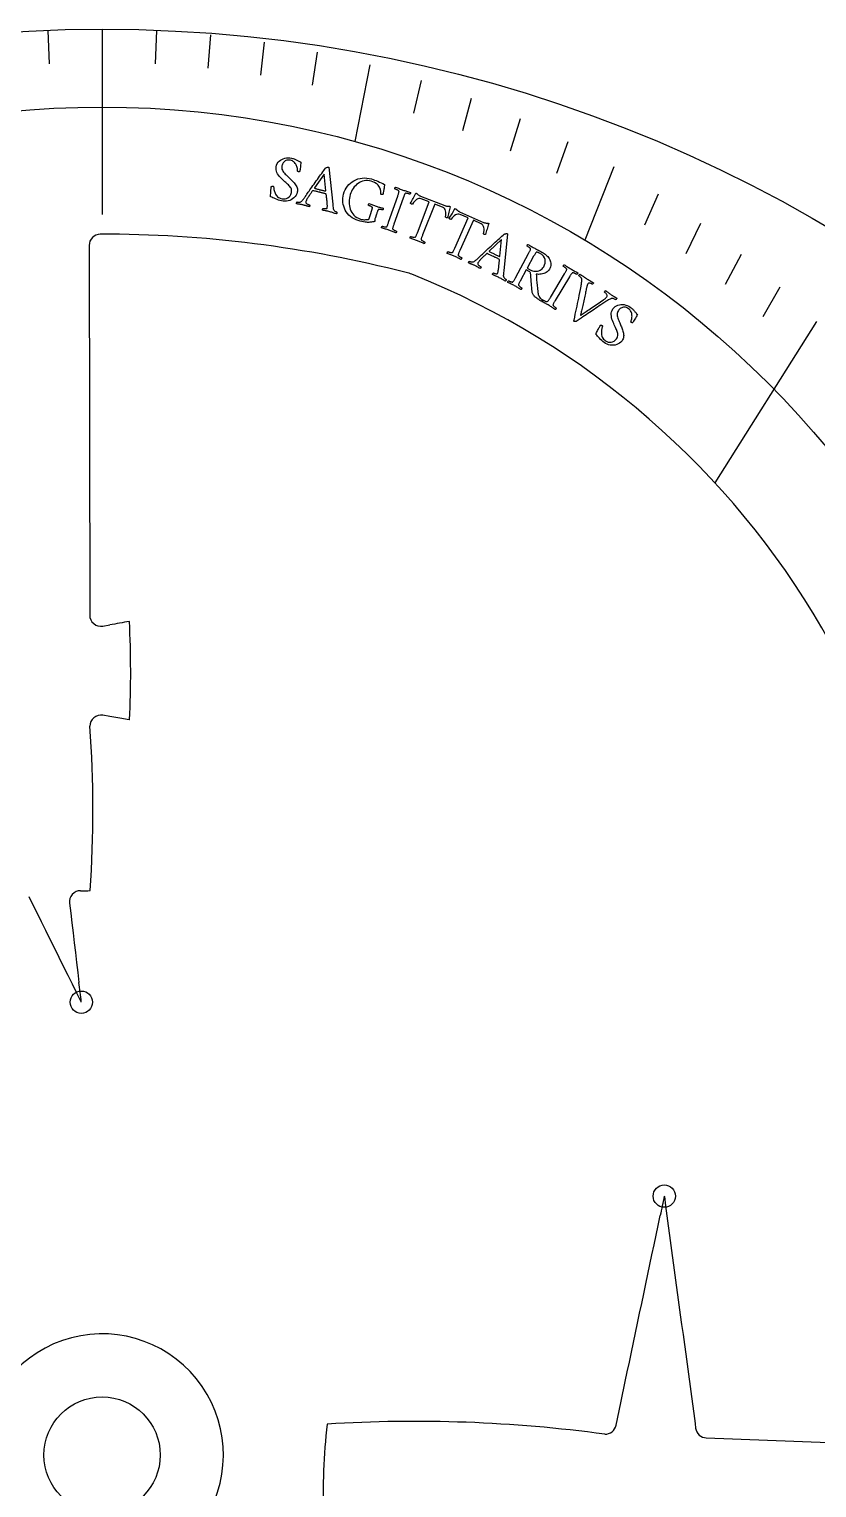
# Model space of a CAD drawing. Header units: millimetres. Extents: x -31.9 to 31.9, y -31.9 to 31.9.
# Drawn here: x -1.63 to 15.98, y -0.73 to 31.9 of the extents above; entities that cross this region are included whole.
import ezdxf

# ---------------------------------------------------------------- set-up
doc = ezdxf.new("R2010")
doc.units = ezdxf.units.MM
for name, color, linetype in [('CUT_INNER', 6, 'Continuous'), ('CUT_OUTER', 1, 'Continuous'), ('ENGRAVE', 7, 'Continuous'), ('ENGRAVE_FINE', 8, 'Continuous'), ('TEXT', 5, 'Continuous')]:
    doc.layers.add(name, color=color, linetype=linetype)

msp = doc.modelspace()

# ---------------------------------------------------------------- linework, layer by layer
at = {"layer": 'CUT_INNER'}
for points in [[(-0.2906, 27.0626), (-0.2782, 18.7912)], [(0.0146, 18.5452), (0.1711, 18.5725)], [(0.614, 16.4493), (0.6083, 16.45), (0.3942, 16.4866), (0.1742, 16.5242), (0.0176, 16.5509)], [(-0.4655, 10.1324), (-0.4678, 10.1365), (-0.5642, 10.3311), (-0.6633, 10.5312), (-0.7624, 10.7312), (-0.8615, 10.9312), (-0.9606, 11.1313), (-1.0597, 11.3313), (-1.1589, 11.5314), (-1.258, 11.7314), (-1.3571, 11.9314), (-1.4562, 12.1315), (-1.5553, 12.3315), (-1.6312, 12.4848)], [(-0.7289, 12.3463), (-0.7027, 12.1262), (-0.6763, 11.9045), (-0.6499, 11.6828), (-0.6235, 11.4612), (-0.5971, 11.2395), (-0.5707, 11.0178), (-0.5443, 10.7961), (-0.5179, 10.5744)], [(12.5725, 5.7916), (12.5734, 5.787), (12.6024, 5.5717), (12.6323, 5.3505), (12.6622, 5.1292), (12.6921, 4.908), (12.722, 4.6867), (12.7518, 4.4655), (12.7817, 4.2443), (12.8116, 4.023), (12.8415, 3.8018), (12.8714, 3.5806), (12.9012, 3.3593), (12.9311, 3.1381), (12.961, 2.9168), (12.9909, 2.6956), (13.0208, 2.4744), (13.0506, 2.2531), (13.0805, 2.0319), (13.1104, 1.8107), (13.2, 1.1469), (13.2299, 0.9257), (13.2598, 0.7045), (13.274, 0.5994)], [(11.4943, 0.6644), (11.5621, 0.9866), (11.608, 1.2051), (11.6998, 1.642), (11.7458, 1.8605), (11.7917, 2.079), (11.8376, 2.2974), (11.8836, 2.5159), (11.9295, 2.7344), (11.9754, 2.9528), (12.0214, 3.1713), (12.0673, 3.3898), (12.1132, 3.6082), (12.1592, 3.8267), (12.251, 4.2636), (12.297, 4.4821), (12.3429, 4.7006), (12.3888, 4.9191), (12.4348, 5.1375), (12.4807, 5.356)], [(13.5126, 0.383), (16.2522, 0.283)]]:
    msp.add_lwpolyline(points, dxfattribs=at)
msp.add_circle((0, 0), 1.3, dxfattribs=at)
for centre, radius, start, end in [((-0.0406, 27.0629), 0.25, 90.17578, 180.08562), ((0.0011, 0.0058), 27.3071, 75.58674, 90.08909), ((6.5863, 25.4374), 1.038, 70.83027, 78.21839), ((0.0001, 9.1157), 18.6372, 352.34543, 68.18097), ((-0.0282, 18.7915), 0.25, 180.08562, 279.86802), ((31.0594, -158.3432), 179.5919, 99.761294, 99.903635), ((-22.0425, 17.5151), 22.6815, 357.30665, 2.86458), ((-0.0245, 16.3045), 0.25, 80.30321, 180.08562), ((-25.4415, 14.4306), 25.2367, 355.9007, 4.25738), ((-0.4807, 12.3759), 0.25, 90.08562, 186.79153), ((-0.379, 13.703), 1.0819, 264.58838, 275.81147), ((-215.8336, -15.1805), 216.8506, 6.703401, 6.821023), ((224.7148, -39.1512), 216.8506, 168.038616, 168.156238), ((0.0001, -0.0001), 2.7114, 258.71454, 179.23264), ((19.2069, -0.868), 14.2624, 173.71917, 182.09913), ((6.9864, -30.9508), 31.7035, 82.28849, 93.53759), ((11.2497, 0.7158), 0.25, 267.90915, 348.12675), ((13.5217, 0.6329), 0.25, 187.69156, 267.90915)]:
    msp.add_arc(centre, radius, start, end, dxfattribs=at)
at = {"layer": 'CUT_OUTER'}
msp.add_circle((0, 0), 31.9, dxfattribs=at)
at = {"layer": 'ENGRAVE'}
for points in [[(0, 31.9), (0, 27.753)], [(5.9836, 31.1003), (5.6535, 29.3846)], [(11.4445, 28.8172), (10.7939, 27.179)], [(15.9761, 25.3603), (13.7015, 21.7497)]]:
    msp.add_lwpolyline(points, dxfattribs=at)
for centre, radius in [((0, 9.1156), 21.0426), ((-0.4651, 10.1311), 0.25), ((12.5726, 5.7929), 0.25)]:
    msp.add_circle(centre, radius, dxfattribs=at)
at = {"layer": 'ENGRAVE_FINE'}
for points in [[(-1.2143, 31.8676), (-1.1858, 31.1216)], [(1.2143, 31.8676), (1.1858, 31.1216)], [(2.4241, 31.7707), (2.3673, 31.026)], [(3.6251, 31.6098), (3.54, 30.8674)], [(4.813, 31.3859), (4.6996, 30.6466)], [(7.1329, 30.7547), (6.9635, 30.0245)], [(8.257, 30.3512), (8.06, 29.6268)], [(9.3525, 29.892), (9.128, 29.1743)], [(10.416, 29.3797), (10.1642, 28.6696)], [(12.4351, 28.2074), (12.1299, 27.515)], [(13.3856, 27.5535), (13.0541, 26.8712)], [(14.2937, 26.8587), (13.9364, 26.1874)], [(15.1577, 26.1265), (14.7751, 25.467)]]:
    msp.add_lwpolyline(points, dxfattribs=at)
at = {"layer": 'TEXT'}
for points in [[(4.2322, 29.0134), (4.2545, 29.0083), (4.2747, 29.003), (4.2927, 28.9975), (4.3086, 28.9917), (4.3235, 28.9856), (4.3385, 28.9789), (4.3535, 28.9718), (4.3687, 28.9641), (4.3848, 28.9558), (4.4028, 28.9467), (4.4226, 28.9368), (4.4444, 28.926), (4.4424, 28.8973), (4.4398, 28.8682), (4.4367, 28.8388), (4.433, 28.809), (4.4292, 28.781), (4.4257, 28.7568), (4.4226, 28.7364), (4.4199, 28.7198), (4.419, 28.7164), (4.4166, 28.7139), (4.4126, 28.7121), (4.4071, 28.7113), (4.4011, 28.7109), (4.3957, 28.7109), (4.391, 28.7113), (4.387, 28.7119), (4.3822, 28.7134), (4.3781, 28.7155), (4.3747, 28.7181), (4.372, 28.7214), (4.3728, 28.7355), (4.3724, 28.751), (4.3707, 28.7679), (4.3677, 28.7863), (4.3634, 28.8053), (4.3576, 28.8243), (4.3503, 28.8432), (4.3415, 28.8621), (4.3311, 28.8804), (4.3191, 28.8976), (4.3055, 28.9137), (4.2903, 28.9288), (4.2733, 28.9421), (4.2545, 28.953), (4.2339, 28.9616), (4.2115, 28.9677), (4.1828, 28.9722), (4.1566, 28.9728), (4.1329, 28.9697), (4.1118, 28.9628), (4.0931, 28.953), (4.0765, 28.9413), (4.062, 28.9275), (4.0498, 28.9118), (4.0395, 28.8951), (4.0312, 28.8781), (4.0248, 28.8609), (4.0202, 28.8436), (4.0166, 28.8159), (4.0173, 28.7899), (4.0222, 28.7655), (4.0314, 28.7427), (4.0438, 28.721), (4.0585, 28.6999), (4.0754, 28.6795), (4.0945, 28.6598), (4.1147, 28.6402), (4.135, 28.6205), (4.1552, 28.6005), (4.1755, 28.5803), (4.1912, 28.5652), (4.2077, 28.5494), (4.225, 28.5328), (4.243, 28.5155), (4.2611, 28.4975), (4.2787, 28.4788), (4.2957, 28.4594), (4.3122, 28.4394), (4.3273, 28.4186), (4.3403, 28.3971), (4.3511, 28.3748), (4.3599, 28.3517), (4.3658, 28.3279), (4.3684, 28.3035), (4.3675, 28.2784), (4.3633, 28.2526), (4.3521, 28.216), (4.3362, 28.1828), (4.3154, 28.1531), (4.29, 28.1268), (4.261, 28.1042), (4.2298, 28.0855), (4.1963, 28.0706), (4.1606, 28.0597), (4.1237, 28.0528), (4.0867, 28.0501), (4.0496, 28.0517), (4.0124, 28.0574), (3.9779, 28.0658), (3.9443, 28.0759), (3.9118, 28.0879), (3.8803, 28.1016), (3.85, 28.1158), (3.8213, 28.1288), (3.7941, 28.1406), (3.7684, 28.1514), (3.7685, 28.1738), (3.7689, 28.1968), (3.7698, 28.2204), (3.7711, 28.2448), (3.7726, 28.2687), (3.7742, 28.2911), (3.7759, 28.312), (3.7776, 28.3314), (3.7792, 28.3482), (3.7807, 28.3614), (3.7819, 28.3711), (3.7828, 28.3773), (3.7873, 28.3801), (3.792, 28.3825), (3.7969, 28.3846), (3.802, 28.3864), (3.8073, 28.3877), (3.8124, 28.3883), (3.8176, 28.3883), (3.8227, 28.3876), (3.8285, 28.3856), (3.8326, 28.3822), (3.8352, 28.3775), (3.8361, 28.3713), (3.8367, 28.3596), (3.838, 28.3457), (3.8402, 28.3297), (3.8431, 28.3116), (3.8472, 28.292), (3.8529, 28.2719), (3.8601, 28.2512), (3.8688, 28.2298), (3.8795, 28.2088), (3.8925, 28.1888), (3.9077, 28.17), (3.9251, 28.1523), (3.9454, 28.1365), (3.9688, 28.1234), (3.9955, 28.1128), (4.0255, 28.1048), (4.0587, 28.1007), (4.0911, 28.1027), (4.1226, 28.1109), (4.1531, 28.1252), (4.1807, 28.1456), (4.203, 28.1719), (4.22, 28.2042), (4.2318, 28.2426), (4.2364, 28.271), (4.2368, 28.297), (4.2332, 28.3204), (4.2255, 28.3414), (4.2146, 28.3607), (4.2014, 28.3793), (4.186, 28.3973), (4.1682, 28.4147), (4.149, 28.4319), (4.129, 28.4497), (4.1082, 28.468), (4.0866, 28.4868), (4.0627, 28.509), (4.0384, 28.532), (4.0139, 28.5559), (3.9889, 28.5807), (3.9651, 28.6066), (3.9439, 28.6337), (3.9252, 28.662), (3.9092, 28.6916), (3.8971, 28.7225), (3.8905, 28.7548), (3.8894, 28.7884), (3.8937, 28.8235), (3.9035, 28.8596), (3.918, 28.8923), (3.9371, 28.9215), (3.961, 28.9472), (3.9885, 28.9692), (4.0185, 28.9874), (4.051, 29.0017), (4.0859, 29.0121), (4.1223, 29.0186), (4.1588, 29.0209), (4.1954, 29.0192), (4.2322, 29.0134)], [(4.547, 28.1594), (4.5484, 28.1614), (4.5525, 28.1674), (4.5595, 28.1775), (4.5692, 28.1915), (4.5812, 28.209), (4.5952, 28.2294), (4.6112, 28.2526), (4.6291, 28.2788), (4.6487, 28.307), (4.6695, 28.3368), (4.6916, 28.3681), (4.715, 28.4009), (4.7392, 28.4346), (4.7636, 28.4689), (4.7884, 28.5036), (4.8134, 28.5389), (4.8383, 28.574), (4.8629, 28.6083), (4.887, 28.6419), (4.9107, 28.6747), (4.9335, 28.7061), (4.9549, 28.7355), (4.9751, 28.763), (4.9938, 28.7885), (4.9992, 28.7935), (5.0064, 28.7984), (5.0155, 28.8032), (5.0265, 28.8078), (5.0375, 28.8117), (5.0469, 28.8141), (5.0547, 28.815), (5.0607, 28.8144), (5.062, 28.814), (5.0631, 28.8136), (5.0638, 28.8132), (5.0642, 28.8127), (5.0646, 28.8122), (5.0653, 28.8115), (5.0662, 28.8106), (5.0674, 28.8096), (5.1586, 27.9829), (5.1625, 27.9422), (5.1655, 27.9117), (5.1676, 27.8914), (5.169, 27.8814), (5.1713, 27.8726), (5.1754, 27.8638), (5.1813, 27.8552), (5.1891, 27.8466), (5.1979, 27.8384), (5.2069, 27.831), (5.2161, 27.8244), (5.2256, 27.8187), (5.2343, 27.8139), (5.2413, 27.8102), (5.2466, 27.8077), (5.2503, 27.8063), (5.2516, 27.8016), (5.2516, 27.7961), (5.2506, 27.7899), (5.2483, 27.783), (5.2457, 27.7764), (5.2435, 27.7714), (5.2418, 27.7679), (5.2405, 27.7659), (5.2209, 27.7729), (5.2024, 27.7794), (5.1849, 27.7856), (5.1685, 27.7914), (5.1517, 27.797), (5.1333, 27.8028), (5.1131, 27.8087), (5.0914, 27.8148), (5.0683, 27.821), (5.0472, 27.8262), (5.028, 27.8307), (5.0109, 27.8343), (4.9936, 27.8377), (4.9743, 27.8415), (4.9529, 27.8458), (4.9295, 27.8505), (4.928, 27.8545), (4.9275, 27.8594), (4.9281, 27.8652), (4.9298, 27.8719), (4.9323, 27.8784), (4.935, 27.8836), (4.9381, 27.8876), (4.9415, 27.8903), (4.9489, 27.8887), (4.9582, 27.8873), (4.9694, 27.886), (4.9826, 27.8849), (4.9957, 27.8843), (5.0069, 27.8847), (5.016, 27.8862), (5.0231, 27.8887), (5.0265, 27.8914), (5.0295, 27.8954), (5.0321, 27.9007), (5.0342, 27.9072), (5.0356, 27.915), (5.0365, 27.9253), (5.0369, 27.9381), (5.0367, 27.9535), (5.036, 27.9708), (5.0349, 27.9892), (5.0335, 28.0087), (5.0317, 28.0294), (5.0297, 28.0506), (5.0275, 28.0715), (5.0253, 28.0921), (5.023, 28.1124), (5.0208, 28.1318), (5.0187, 28.1493), (5.0169, 28.1651), (5.0152, 28.1791), (5.0138, 28.1905), (5.0128, 28.1987), (5.0123, 28.2036), (5.0121, 28.2052), (5.0119, 28.2055), (5.0115, 28.2061), (5.0109, 28.2073), (5.0099, 28.2089), (5.0088, 28.2105), (5.0076, 28.2118), (5.0063, 28.2127), (5.0049, 28.2133), (4.9936, 28.2169), (4.981, 28.2207), (4.9671, 28.2246), (4.9518, 28.2286), (4.9362, 28.2327), (4.9211, 28.2366), (4.9066, 28.2403), (4.8925, 28.2439), (4.8889, 28.2448), (4.8853, 28.2457), (4.8817, 28.2467), (4.8781, 28.2476), (4.8746, 28.2485), (4.8712, 28.2493), (4.868, 28.2501), (4.8651, 28.2509), (4.8442, 28.2561), (4.8249, 28.2609), (4.8072, 28.2651), (4.7911, 28.2688), (4.7746, 28.2724), (4.756, 28.2762), (4.7351, 28.2803), (4.7119, 28.2846), (4.7111, 28.2846), (4.71, 28.2845), (4.7086, 28.2841), (4.707, 28.2835), (4.7055, 28.2828), (4.7045, 28.2824), (4.7038, 28.2821), (4.7036, 28.282), (4.7025, 28.2804), (4.6991, 28.2755), (4.6935, 28.2673), (4.6857, 28.2558), (4.6763, 28.2421), (4.666, 28.2272), (4.6549, 28.211), (4.6429, 28.1936), (4.6308, 28.1758), (4.6194, 28.1586), (4.6085, 28.1419), (4.5982, 28.1257), (4.5882, 28.1098), (4.5796, 28.095), (4.5726, 28.0814), (4.5671, 28.069), (4.5627, 28.0577), (4.5591, 28.0476), (4.5562, 28.0387), (4.5541, 28.0309), (4.5537, 28.023), (4.5562, 28.0153), (4.5617, 28.0077), (4.5702, 28.0002), (4.5803, 27.9932), (4.5908, 27.987), (4.6016, 27.9815), (4.6128, 27.9768), (4.6232, 27.973), (4.6314, 27.97), (4.6374, 27.9679), (4.6414, 27.9668), (4.6422, 27.9642), (4.6424, 27.9602), (4.6421, 27.9547), (4.6412, 27.9477), (4.6399, 27.9405), (4.6383, 27.9344), (4.6364, 27.9295), (4.6343, 27.9257), (4.6214, 27.9296), (4.6095, 27.9333), (4.5986, 27.9367), (4.5887, 27.9399), (4.5793, 27.943), (4.5699, 27.946), (4.5604, 27.9491), (4.551, 27.9521), (4.5408, 27.9553), (4.529, 27.9586), (4.5156, 27.9621), (4.5008, 27.9657), (4.4857, 27.9692), (4.4718, 27.9722), (4.4591, 27.9747), (4.4477, 27.9768), (4.4368, 27.9786), (4.4259, 27.9804), (4.4151, 27.9822), (4.4042, 27.9839), (4.3926, 27.9859), (4.3796, 27.9881), (4.3652, 27.9907), (4.3493, 27.9936), (4.3485, 27.9961), (4.3485, 28.0001), (4.3492, 28.0055), (4.3506, 28.0124), (4.3524, 28.0194), (4.3544, 28.0254), (4.3564, 28.0303), (4.3586, 28.0342), (4.3663, 28.0328), (4.3763, 28.0318), (4.3888, 28.031), (4.4038, 28.0306), (4.4187, 28.031), (4.4313, 28.0331), (4.4416, 28.0368), (4.4494, 28.042), (4.4631, 28.0537), (4.4762, 28.0664), (4.4886, 28.0801), (4.5005, 28.0949), (4.5121, 28.1103), (4.5237, 28.1262), (4.5353, 28.1426), (4.547, 28.1594)], [(4.9654, 28.6578), (4.749, 28.3474), (4.749, 28.3472), (4.749, 28.3466), (4.749, 28.3457), (4.749, 28.3443), (4.7491, 28.343), (4.7493, 28.3419), (4.7498, 28.3413), (4.7504, 28.3409), (4.7648, 28.3366), (4.7805, 28.3321), (4.7975, 28.3273), (4.816, 28.3223), (4.8342, 28.3174), (4.8505, 28.313), (4.865, 28.3092), (4.8775, 28.306), (4.8938, 28.3019), (4.9094, 28.2983), (4.9241, 28.2949), (4.9381, 28.292), (4.952, 28.2892), (4.9666, 28.2862), (4.9817, 28.283), (4.9975, 28.2797), (4.9989, 28.2796), (5.0001, 28.28), (5.0012, 28.2809), (5.0021, 28.2823), (5.0028, 28.2838), (5.0034, 28.2849), (5.0037, 28.2855), (5.0038, 28.2857)], [(6.0167, 27.802), (6.0174, 27.8041), (6.0181, 27.8062), (6.0188, 27.8083), (6.0195, 27.8104), (6.0202, 27.8126), (6.0208, 27.8147), (6.0215, 27.8168), (6.0222, 27.8189), (6.0264, 27.8321), (6.0303, 27.8446), (6.0339, 27.8566), (6.0372, 27.868), (6.04, 27.8786), (6.042, 27.8885), (6.0433, 27.8975), (6.0438, 27.9056), (6.0432, 27.9103), (6.0401, 27.9152), (6.0344, 27.9205), (6.0261, 27.9261), (6.0165, 27.9318), (6.0065, 27.9371), (5.9962, 27.9421), (5.9857, 27.9468), (5.9758, 27.951), (5.9675, 27.9544), (5.9608, 27.9569), (5.9557, 27.9587), (5.9549, 27.9627), (5.9548, 27.9675), (5.9555, 27.9734), (5.957, 27.9801), (5.9591, 27.9866), (5.9617, 27.9919), (5.9648, 27.9958), (5.9683, 27.9984), (5.9893, 27.9908), (6.0098, 27.9832), (6.03, 27.9755), (6.0497, 27.9678), (6.0692, 27.9601), (6.0889, 27.9528), (6.1087, 27.9458), (6.1285, 27.9391), (6.1489, 27.9327), (6.1688, 27.9268), (6.1881, 27.9214), (6.207, 27.9166), (6.2259, 27.9117), (6.2456, 27.9065), (6.2661, 27.9008), (6.2872, 27.8946), (6.2886, 27.8904), (6.2887, 27.8854), (6.2877, 27.8797), (6.2856, 27.8732), (6.2828, 27.8668), (6.28, 27.8617), (6.2771, 27.8578), (6.274, 27.8551), (6.2689, 27.8567), (6.2622, 27.8585), (6.2537, 27.8606), (6.2436, 27.8629), (6.2327, 27.8652), (6.2221, 27.8669), (6.2117, 27.8682), (6.2015, 27.8691), (6.1924, 27.8691), (6.1851, 27.868), (6.1795, 27.8659), (6.1758, 27.8627), (6.1703, 27.8544), (6.165, 27.8447), (6.1599, 27.8336), (6.1551, 27.821), (6.1502, 27.8074), (6.1453, 27.7933), (6.1404, 27.7786), (6.1353, 27.7634), (6.1033, 27.666), (6.1002, 27.6552), (6.0985, 27.6456), (6.0981, 27.6371), (6.0991, 27.6298), (6.1003, 27.6231), (6.1006, 27.6168), (6.1001, 27.6107), (6.0987, 27.6049), (6.0975, 27.6022), (6.0959, 27.5999), (6.0938, 27.598), (6.0912, 27.5964), (6.0874, 27.5949), (6.0817, 27.5933), (6.0739, 27.5915), (6.0642, 27.5896), (6.0464, 27.5868), (6.0274, 27.5841), (6.0072, 27.5816), (5.9859, 27.5792), (5.9628, 27.5777), (5.9376, 27.5776), (5.9101, 27.579), (5.8804, 27.5819), (5.8478, 27.5868), (5.8116, 27.5943), (5.7717, 27.6045), (5.728, 27.6173), (5.6794, 27.6348), (5.6342, 27.656), (5.5924, 27.681), (5.5539, 27.7098), (5.5191, 27.7418), (5.488, 27.7763), (5.4607, 27.8132), (5.4372, 27.8526), (5.4177, 27.894), (5.4022, 27.9366), (5.3909, 27.9805), (5.3838, 28.0257), (5.3809, 28.0717), (5.3826, 28.1178), (5.3888, 28.164), (5.3997, 28.2104), (5.4156, 28.2584), (5.4356, 28.3036), (5.4596, 28.3459), (5.4878, 28.3855), (5.5194, 28.4219), (5.554, 28.4549), (5.5915, 28.4843), (5.632, 28.5102), (5.6751, 28.5321), (5.7201, 28.5493), (5.7673, 28.5619), (5.8164, 28.5698), (5.8669, 28.5726), (5.9182, 28.5699), (5.9701, 28.5618), (6.0227, 28.5481), (6.0582, 28.5367), (6.0944, 28.5242), (6.1311, 28.5107), (6.1684, 28.4961), (6.2058, 28.4803), (6.2431, 28.4628), (6.2801, 28.4438), (6.3168, 28.4232), (6.3166, 28.4213), (6.3157, 28.4156), (6.3144, 28.406), (6.3125, 28.3926), (6.3101, 28.3767), (6.3074, 28.3595), (6.3045, 28.341), (6.3012, 28.3213), (6.2978, 28.3014), (6.2946, 28.2824), (6.2916, 28.2643), (6.2888, 28.2471), (6.2864, 28.2321), (6.2843, 28.2206), (6.2827, 28.2126), (6.2816, 28.208), (6.2807, 28.2052), (6.2783, 28.2029), (6.2745, 28.201), (6.2692, 28.1996), (6.2633, 28.1988), (6.2574, 28.1988), (6.2515, 28.1995), (6.2457, 28.201), (6.2409, 28.2029), (6.2367, 28.2052), (6.233, 28.2078), (6.2298, 28.2109), (6.2307, 28.2204), (6.2314, 28.2323), (6.2317, 28.2466), (6.2317, 28.2634), (6.2305, 28.282), (6.2273, 28.3016), (6.222, 28.3223), (6.2145, 28.344), (6.2043, 28.3661), (6.1903, 28.3879), (6.1727, 28.4094), (6.1515, 28.4306), (6.1257, 28.4507), (6.0945, 28.4691), (6.0579, 28.4857), (6.0159, 28.5004), (5.9766, 28.5102), (5.9377, 28.515), (5.8994, 28.5148), (5.8616, 28.5096), (5.8248, 28.5001), (5.7894, 28.4867), (5.7554, 28.4696), (5.7229, 28.4487), (5.6923, 28.4248), (5.664, 28.3983), (5.6381, 28.3694), (5.6144, 28.3381), (5.5934, 28.3051), (5.5754, 28.2712), (5.5604, 28.2362), (5.5483, 28.2003), (5.5379, 28.1594), (5.5304, 28.1181), (5.5258, 28.0763), (5.524, 28.034), (5.5253, 27.9921), (5.53, 27.9512), (5.538, 27.9113), (5.5493, 27.8725), (5.5641, 27.8353), (5.5826, 27.8006), (5.6048, 27.7681), (5.6307, 27.738), (5.6605, 27.7109), (5.6947, 27.6876), (5.7331, 27.6681), (5.7758, 27.6523), (5.8019, 27.6451), (5.8272, 27.6402), (5.8515, 27.6377), (5.875, 27.6374), (5.8974, 27.6385), (5.9185, 27.6401), (5.9383, 27.6422), (5.9569, 27.6448), (5.9605, 27.6454), (5.9634, 27.6464), (5.9656, 27.648), (5.9671, 27.6501), (5.9682, 27.6526), (5.9694, 27.6554), (5.9705, 27.6585), (5.9716, 27.6619)], [(6.7281, 28.3011), (6.7491, 28.2939), (6.7698, 28.287), (6.7904, 28.2805), (6.8108, 28.2743), (6.8313, 28.2681), (6.8522, 28.2617), (6.8735, 28.255), (6.8953, 28.248), (6.8966, 28.2438), (6.8967, 28.2388), (6.8956, 28.2331), (6.8933, 28.2266), (6.8904, 28.2204), (6.8874, 28.2153), (6.8843, 28.2115), (6.8812, 28.2089), (6.8759, 28.2106), (6.8687, 28.2128), (6.8596, 28.2153), (6.8486, 28.2182), (6.8368, 28.2211), (6.8253, 28.2236), (6.814, 28.2257), (6.803, 28.2274), (6.7932, 28.2282), (6.7853, 28.2278), (6.7794, 28.226), (6.7754, 28.223), (6.7708, 28.2161), (6.7663, 28.2081), (6.7619, 28.1988), (6.7575, 28.1884), (6.7531, 28.177), (6.7486, 28.1651), (6.7441, 28.1526), (6.7394, 28.1396), (6.7387, 28.1375), (6.7379, 28.1354), (6.7372, 28.1333), (6.7364, 28.1312), (6.7357, 28.1291), (6.7349, 28.127), (6.7342, 28.1249), (6.7334, 28.1228), (6.5265, 27.5387), (6.5258, 27.5366), (6.525, 27.5345), (6.5243, 27.5324), (6.5235, 27.5302), (6.5228, 27.5281), (6.522, 27.526), (6.5213, 27.5239), (6.5206, 27.5218), (6.516, 27.5088), (6.5117, 27.4964), (6.5078, 27.4845), (6.5041, 27.4733), (6.501, 27.4627), (6.4987, 27.4529), (6.4971, 27.444), (6.4963, 27.4358), (6.4975, 27.4316), (6.5009, 27.4267), (6.5064, 27.4213), (6.514, 27.4154), (6.5229, 27.4093), (6.5324, 27.4035), (6.5423, 27.398), (6.5527, 27.3928), (6.5626, 27.3883), (6.5708, 27.3846), (6.5774, 27.3818), (6.5824, 27.3798), (6.583, 27.3758), (6.5829, 27.371), (6.5819, 27.3652), (6.5801, 27.3585), (6.5778, 27.3521), (6.575, 27.3469), (6.5718, 27.3431), (6.5683, 27.3407), (6.5483, 27.3494), (6.5287, 27.3578), (6.5095, 27.366), (6.4907, 27.374), (6.4719, 27.3817), (6.4528, 27.3892), (6.4333, 27.3965), (6.4134, 27.4036), (6.3939, 27.4103), (6.3741, 27.4168), (6.3541, 27.423), (6.3338, 27.429), (6.3132, 27.4349), (6.2925, 27.4407), (6.2715, 27.4464), (6.2503, 27.4521), (6.2491, 27.4563), (6.249, 27.4612), (6.25, 27.467), (6.2522, 27.4735), (6.255, 27.4798), (6.2578, 27.4849), (6.2608, 27.4888), (6.2638, 27.4915), (6.2688, 27.4899), (6.2757, 27.488), (6.2845, 27.4858), (6.295, 27.4832), (6.3065, 27.4807), (6.3178, 27.4787), (6.329, 27.4773), (6.3401, 27.4764), (6.3499, 27.4762), (6.3576, 27.477), (6.3629, 27.4788), (6.3659, 27.4815), (6.3716, 27.4897), (6.377, 27.4993), (6.3822, 27.5104), (6.3873, 27.5229), (6.3923, 27.5364), (6.3974, 27.5504), (6.4027, 27.5651), (6.408, 27.5802), (6.6111, 28.1657), (6.6164, 28.1809), (6.6214, 28.1957), (6.6261, 28.2102), (6.6306, 28.2242), (6.6345, 28.2374), (6.6372, 28.2496), (6.6389, 28.2607), (6.6395, 28.2707), (6.6389, 28.2753), (6.6357, 28.2802), (6.6298, 28.2855), (6.6214, 28.2911), (6.6114, 28.2967), (6.6011, 28.3022), (6.5904, 28.3075), (6.5793, 28.3126), (6.5689, 28.3172), (6.5602, 28.3209), (6.5533, 28.3237), (6.5481, 28.3256), (6.5473, 28.3296), (6.5473, 28.3346), (6.5481, 28.3404), (6.5497, 28.3471), (6.552, 28.3536), (6.5547, 28.3587), (6.5579, 28.3625), (6.5615, 28.365), (6.583, 28.3569), (6.6042, 28.3486), (6.6253, 28.3404), (6.6461, 28.3321), (6.6668, 28.3239), (6.6873, 28.316), (6.7078, 28.3084), (6.7281, 28.3011)], [(7.6677, 27.9518), (7.677, 27.9485), (7.6879, 27.9455), (7.7005, 27.9429), (7.7146, 27.9406), (7.7286, 27.9388), (7.7408, 27.9375), (7.7511, 27.9368), (7.7595, 27.9366), (7.7658, 27.9368), (7.7708, 27.9368), (7.7747, 27.9364), (7.7775, 27.9356), (7.7796, 27.9345), (7.7818, 27.933), (7.784, 27.9311), (7.7863, 27.9288), (7.7773, 27.8966), (7.7688, 27.8648), (7.7607, 27.8335), (7.7531, 27.8026), (7.746, 27.772), (7.7393, 27.7419), (7.7331, 27.7122), (7.7273, 27.6829), (7.7251, 27.6822), (7.7222, 27.6814), (7.7187, 27.6808), (7.7147, 27.6802), (7.7103, 27.68), (7.7058, 27.6806), (7.7013, 27.6821), (7.6967, 27.6844), (7.6898, 27.6877), (7.6847, 27.6913), (7.6814, 27.6952), (7.6798, 27.6994), (7.6855, 27.7363), (7.6877, 27.7713), (7.6863, 27.8043), (7.6814, 27.8354), (7.6723, 27.863), (7.6582, 27.8858), (7.6392, 27.9038), (7.6154, 27.9169), (7.4387, 27.9874), (7.1674, 27.2989), (7.1615, 27.284), (7.1559, 27.2695), (7.1507, 27.2555), (7.1457, 27.242), (7.1414, 27.2292), (7.1382, 27.2174), (7.136, 27.2065), (7.135, 27.1967), (7.136, 27.1924), (7.1392, 27.1874), (7.1445, 27.1818), (7.1519, 27.1756), (7.1606, 27.1692), (7.1697, 27.1632), (7.1792, 27.1574), (7.1891, 27.152), (7.1985, 27.1472), (7.2064, 27.1433), (7.2128, 27.1403), (7.2176, 27.1382), (7.2181, 27.1342), (7.2178, 27.1294), (7.2167, 27.1236), (7.2147, 27.117), (7.2121, 27.1106), (7.2091, 27.1056), (7.2058, 27.1019), (7.2022, 27.0996), (7.1825, 27.109), (7.1632, 27.1181), (7.1443, 27.127), (7.1258, 27.1356), (7.1073, 27.1439), (7.0884, 27.1521), (7.0692, 27.1601), (7.0496, 27.1679), (7.0303, 27.1753), (7.0108, 27.1824), (6.991, 27.1894), (6.9709, 27.1961), (6.9506, 27.2027), (6.93, 27.2092), (6.9093, 27.2157), (6.8883, 27.2221), (6.8872, 27.2263), (6.8873, 27.2313), (6.8885, 27.237), (6.8909, 27.2434), (6.8939, 27.2496), (6.897, 27.2546), (6.9, 27.2584), (6.9031, 27.261), (6.9081, 27.2593), (6.915, 27.2571), (6.9236, 27.2546), (6.9341, 27.2516), (6.9454, 27.2487), (6.9566, 27.2463), (6.9678, 27.2445), (6.9788, 27.2432), (6.9887, 27.2427), (6.9964, 27.2432), (7.0017, 27.2448), (7.0049, 27.2475), (7.0108, 27.2555), (7.0165, 27.2649), (7.0222, 27.2757), (7.0277, 27.2881), (7.0332, 27.3014), (7.0388, 27.3152), (7.0445, 27.3296), (7.0503, 27.3446), (7.3173, 28.0348), (7.1367, 28.1037), (7.1103, 28.1102), (7.0842, 28.1099), (7.0584, 28.1026), (7.0329, 28.0885), (7.0082, 28.069), (6.9846, 28.0458), (6.962, 28.0188), (6.9405, 27.988), (6.9366, 27.986), (6.9315, 27.9854), (6.9253, 27.9862), (6.918, 27.9883), (6.9131, 27.9897), (6.9089, 27.9917), (6.9054, 27.9941), (6.9026, 27.9971), (6.9004, 28.0002), (6.8985, 28.003), (6.897, 28.0054), (6.8959, 28.0075), (6.9115, 28.033), (6.9269, 28.0591), (6.9421, 28.0858), (6.9573, 28.1132), (6.9723, 28.1412), (6.9874, 28.1698), (7.0025, 28.199), (7.0176, 28.2288), (7.0218, 28.2285), (7.0262, 28.2274), (7.0306, 28.2257), (7.0352, 28.2231), (7.0396, 28.2203), (7.0434, 28.2175), (7.0467, 28.2149), (7.0493, 28.2124), (7.0554, 28.2069), (7.0629, 28.2008), (7.0716, 28.1942), (7.0817, 28.1869), (7.0922, 28.1799), (7.1021, 28.174), (7.1116, 28.1691), (7.1205, 28.1653)], [(8.5294, 27.5775), (8.5386, 27.5738), (8.5494, 27.5703), (8.5618, 27.5672), (8.5758, 27.5642), (8.5897, 27.5618), (8.6018, 27.5599), (8.612, 27.5587), (8.6205, 27.5581), (8.6267, 27.5581), (8.6318, 27.5578), (8.6357, 27.5572), (8.6383, 27.5564), (8.6404, 27.5552), (8.6426, 27.5536), (8.6447, 27.5515), (8.6468, 27.5491), (8.6364, 27.5174), (8.6264, 27.4861), (8.6169, 27.4551), (8.6079, 27.4246), (8.5993, 27.3944), (8.5913, 27.3646), (8.5837, 27.3352), (8.5766, 27.3062), (8.5743, 27.3056), (8.5714, 27.305), (8.5679, 27.3045), (8.5638, 27.3041), (8.5594, 27.3041), (8.555, 27.3049), (8.5505, 27.3066), (8.546, 27.3091), (8.5393, 27.3128), (8.5344, 27.3166), (8.5313, 27.3207), (8.5299, 27.3249), (8.5373, 27.3615), (8.5411, 27.3964), (8.5412, 27.4294), (8.5377, 27.4606), (8.5299, 27.4887), (8.5169, 27.5121), (8.4988, 27.5309), (8.4755, 27.5451), (8.3024, 27.6237), (7.9995, 26.9485), (7.9929, 26.9338), (7.9867, 26.9196), (7.9808, 26.9059), (7.9752, 26.8926), (7.9703, 26.88), (7.9666, 26.8684), (7.9639, 26.8577), (7.9624, 26.8479), (7.9633, 26.8435), (7.9662, 26.8384), (7.9712, 26.8326), (7.9783, 26.826), (7.9867, 26.8193), (7.9955, 26.8128), (8.0048, 26.8066), (8.0145, 26.8007), (8.0236, 26.7955), (8.0313, 26.7913), (8.0375, 26.788), (8.0423, 26.7857), (8.0426, 26.7816), (8.0421, 26.7768), (8.0406, 26.7711), (8.0383, 26.7646), (8.0354, 26.7584), (8.0323, 26.7535), (8.0288, 26.75), (8.025, 26.7478), (8.0058, 26.7581), (7.987, 26.7681), (7.9685, 26.7778), (7.9504, 26.7873), (7.9323, 26.7965), (7.9139, 26.8055), (7.895, 26.8144), (7.8758, 26.8231), (7.8569, 26.8313), (7.8377, 26.8394), (7.8182, 26.8472), (7.7985, 26.8548), (7.7785, 26.8624), (7.7583, 26.8698), (7.7378, 26.8773), (7.7172, 26.8847), (7.7163, 26.8889), (7.7166, 26.8939), (7.7181, 26.8995), (7.7208, 26.9058), (7.7241, 26.9119), (7.7273, 26.9167), (7.7306, 26.9204), (7.7338, 26.9229), (7.7387, 26.9209), (7.7454, 26.9184), (7.754, 26.9154), (7.7643, 26.912), (7.7754, 26.9086), (7.7866, 26.9057), (7.7976, 26.9034), (7.8086, 26.9015), (7.8184, 26.9006), (7.8261, 26.9007), (7.8315, 26.9021), (7.8348, 26.9046), (7.8411, 26.9123), (7.8473, 26.9215), (7.8534, 26.9321), (7.8594, 26.9441), (7.8655, 26.9571), (7.8718, 26.9707), (7.8782, 26.9849), (7.8847, 26.9996), (8.1833, 27.6767), (8.006, 27.7538), (7.98, 27.7616), (7.9539, 27.7624), (7.9278, 27.7564), (7.9017, 27.7435), (7.8761, 27.7252), (7.8514, 27.703), (7.8276, 27.6771), (7.8047, 27.6473), (7.8007, 27.6455), (7.7956, 27.6451), (7.7894, 27.6462), (7.7822, 27.6487), (7.7774, 27.6503), (7.7733, 27.6524), (7.7699, 27.6551), (7.7673, 27.6582), (7.7652, 27.6614), (7.7634, 27.6642), (7.762, 27.6667), (7.761, 27.6689), (7.7777, 27.6936), (7.7944, 27.7189), (7.8109, 27.745), (7.8272, 27.7716), (7.8436, 27.7989), (7.8599, 27.8268), (7.8764, 27.8553), (7.8929, 27.8843), (7.897, 27.8838), (7.9013, 27.8826), (7.9057, 27.8806), (7.9102, 27.8778), (7.9144, 27.8748), (7.9181, 27.8719), (7.9212, 27.8691), (7.9237, 27.8664), (7.9296, 27.8607), (7.9368, 27.8543), (7.9452, 27.8472), (7.9549, 27.8395), (7.9651, 27.832), (7.9747, 27.8256), (7.9839, 27.8203), (7.9926, 27.8162)], [(8.4219, 26.7908), (8.4237, 26.7925), (8.429, 26.7975), (8.4379, 26.8059), (8.4503, 26.8176), (8.4658, 26.8322), (8.4837, 26.8492), (8.5042, 26.8686), (8.5272, 26.8904), (8.5522, 26.9139), (8.5788, 26.9387), (8.6069, 26.9647), (8.6367, 26.9919), (8.6673, 27.0198), (8.6984, 27.0482), (8.7299, 27.0771), (8.7617, 27.1063), (8.7934, 27.1354), (8.8246, 27.1639), (8.8552, 27.1917), (8.8852, 27.2188), (8.914, 27.2448), (8.9412, 27.2691), (8.9666, 27.2918), (8.9903, 27.3128), (8.9966, 27.3165), (9.0046, 27.3198), (9.0145, 27.3226), (9.0262, 27.3249), (9.0379, 27.3263), (9.0475, 27.3267), (9.0553, 27.326), (9.0611, 27.3241), (9.0623, 27.3235), (9.0632, 27.3229), (9.0638, 27.3223), (9.0642, 27.3218), (9.0645, 27.3212), (9.065, 27.3203), (9.0657, 27.3193), (9.0666, 27.3181), (8.9832, 26.4905), (8.9785, 26.4499), (8.9751, 26.4194), (8.973, 26.3992), (8.9722, 26.3891), (8.9726, 26.38), (8.9748, 26.3706), (8.9788, 26.3608), (8.9846, 26.3508), (8.9915, 26.341), (8.9988, 26.3319), (9.0064, 26.3235), (9.0144, 26.3159), (9.022, 26.3094), (9.0281, 26.3044), (9.0328, 26.3008), (9.0361, 26.2987), (9.0363, 26.2938), (9.0352, 26.2884), (9.0329, 26.2826), (9.0293, 26.2763), (9.0253, 26.2704), (9.0222, 26.2659), (9.0197, 26.2629), (9.018, 26.2612), (9.0004, 26.2721), (8.9836, 26.2824), (8.9678, 26.292), (8.9529, 26.3011), (8.9377, 26.3101), (8.9209, 26.3197), (8.9024, 26.3297), (8.8824, 26.3402), (8.8611, 26.351), (8.8416, 26.3605), (8.8238, 26.3689), (8.8077, 26.376), (8.7916, 26.3829), (8.7735, 26.3907), (8.7535, 26.3993), (8.7316, 26.4088), (8.7309, 26.4131), (8.7315, 26.418), (8.7333, 26.4235), (8.7364, 26.4297), (8.7401, 26.4355), (8.7438, 26.4401), (8.7477, 26.4433), (8.7516, 26.4453), (8.7585, 26.4422), (8.7673, 26.4388), (8.778, 26.4352), (8.7906, 26.4314), (8.8034, 26.4281), (8.8144, 26.4262), (8.8236, 26.4257), (8.8311, 26.4266), (8.835, 26.4286), (8.8387, 26.4319), (8.8423, 26.4365), (8.8458, 26.4425), (8.8488, 26.4498), (8.8518, 26.4596), (8.8549, 26.4721), (8.8579, 26.4872), (8.8608, 26.5042), (8.8636, 26.5224), (8.8663, 26.5419), (8.8688, 26.5625), (8.8713, 26.5836), (8.8735, 26.6045), (8.8757, 26.6251), (8.8777, 26.6455), (8.8795, 26.6649), (8.8812, 26.6825), (8.8827, 26.6983), (8.8839, 26.7123), (8.885, 26.7238), (8.8857, 26.732), (8.8862, 26.7369), (8.8863, 26.7385), (8.8862, 26.7388), (8.886, 26.7395), (8.8856, 26.7408), (8.885, 26.7425), (8.8843, 26.7444), (8.8833, 26.7459), (8.8823, 26.747), (8.881, 26.7479), (8.8707, 26.7538), (8.8592, 26.7601), (8.8464, 26.7668), (8.8323, 26.774), (8.8179, 26.7812), (8.8039, 26.7881), (8.7905, 26.7948), (8.7775, 26.8013), (8.7742, 26.8029), (8.7708, 26.8046), (8.7675, 26.8062), (8.7641, 26.8079), (8.7609, 26.8095), (8.7578, 26.8111), (8.7549, 26.8125), (8.7521, 26.8139), (8.7328, 26.8234), (8.7149, 26.832), (8.6984, 26.8398), (8.6835, 26.8468), (8.6682, 26.8537), (8.6507, 26.8614), (8.6311, 26.8697), (8.6094, 26.8788), (8.6086, 26.879), (8.6075, 26.8791), (8.6061, 26.879), (8.6044, 26.8787), (8.6028, 26.8784), (8.6016, 26.8782), (8.6009, 26.8781), (8.6007, 26.878), (8.5993, 26.8767), (8.595, 26.8726), (8.5878, 26.8657), (8.5777, 26.8561), (8.5657, 26.8447), (8.5525, 26.8322), (8.5383, 26.8187), (8.5229, 26.8042), (8.5074, 26.7894), (8.4925, 26.7749), (8.4784, 26.7608), (8.465, 26.7471), (8.4519, 26.7337), (8.4404, 26.721), (8.4307, 26.7092), (8.4227, 26.6982), (8.4161, 26.6881), (8.4105, 26.6789), (8.4058, 26.6708), (8.4021, 26.6636), (8.4, 26.656), (8.4009, 26.6479), (8.4047, 26.6393), (8.4114, 26.6303), (8.4198, 26.6213), (8.4288, 26.6131), (8.4382, 26.6054), (8.4482, 26.5985), (8.4575, 26.5926), (8.4649, 26.5879), (8.4704, 26.5847), (8.474, 26.5827), (8.4743, 26.5801), (8.4737, 26.5761), (8.4722, 26.5708), (8.4699, 26.5641), (8.4671, 26.5573), (8.4643, 26.5517), (8.4614, 26.5473), (8.4585, 26.544), (8.4468, 26.5505), (8.4359, 26.5566), (8.426, 26.5622), (8.4169, 26.5674), (8.4084, 26.5724), (8.3998, 26.5773), (8.3912, 26.5823), (8.3826, 26.5872), (8.3732, 26.5924), (8.3624, 26.5981), (8.3501, 26.6043), (8.3363, 26.611), (8.3223, 26.6176), (8.3093, 26.6234), (8.2975, 26.6285), (8.2867, 26.6329), (8.2764, 26.637), (8.2662, 26.641), (8.2559, 26.645), (8.2457, 26.649), (8.2347, 26.6533), (8.2225, 26.6582), (8.2089, 26.6638), (8.194, 26.6699), (8.1938, 26.6725), (8.1946, 26.6764), (8.1964, 26.6816), (8.1992, 26.688), (8.2024, 26.6945), (8.2056, 26.7), (8.2086, 26.7043), (8.2116, 26.7076), (8.2188, 26.7047), (8.2284, 26.7016), (8.2405, 26.6983), (8.255, 26.6947), (8.2697, 26.692), (8.2824, 26.6914), (8.2932, 26.6929), (8.302, 26.6963), (8.3178, 26.705), (8.3333, 26.7147), (8.3483, 26.7255), (8.363, 26.7374), (8.3775, 26.75), (8.3922, 26.7632), (8.407, 26.7768), (8.4219, 26.7908)], [(8.9351, 27.1909), (8.6587, 26.9325), (8.6587, 26.9323), (8.6585, 26.9317), (8.6583, 26.9308), (8.6581, 26.9295), (8.6579, 26.9281), (8.6579, 26.9271), (8.6582, 26.9263), (8.6588, 26.9258), (8.6719, 26.9187), (8.6863, 26.911), (8.702, 26.9027), (8.719, 26.8939), (8.7358, 26.8853), (8.7509, 26.8777), (8.7642, 26.8709), (8.7758, 26.8651), (8.7909, 26.8578), (8.8053, 26.8509), (8.819, 26.8446), (8.8321, 26.8389), (8.8451, 26.8332), (8.8587, 26.8272), (8.8729, 26.821), (8.8877, 26.8144), (8.889, 26.814), (8.8903, 26.8141), (8.8915, 26.8148), (8.8927, 26.816), (8.8937, 26.8173), (8.8944, 26.8183), (8.8949, 26.8188), (8.895, 26.819)], [(9.8633, 26.8973), (9.8851, 26.884), (9.9063, 26.8687), (9.9268, 26.8514), (9.9466, 26.8321), (9.9651, 26.8112), (9.9817, 26.7893), (9.9965, 26.7662), (10.0094, 26.742), (10.0199, 26.717), (10.0274, 26.6913), (10.0321, 26.6651), (10.0339, 26.6382), (10.0322, 26.6111), (10.0265, 26.584), (10.0169, 26.5569), (10.0033, 26.5299), (9.9888, 26.5084), (9.9714, 26.4891), (9.9509, 26.4719), (9.9274, 26.4569), (9.9019, 26.4441), (9.8754, 26.4335), (9.8478, 26.4253), (9.8192, 26.4193), (9.7906, 26.4157), (9.7628, 26.4146), (9.7359, 26.4159), (9.7099, 26.4196), (9.7113, 26.3829), (9.7131, 26.3475), (9.7151, 26.3134), (9.7174, 26.2806), (9.7199, 26.2485), (9.7228, 26.2163), (9.726, 26.1839), (9.7295, 26.1515), (9.7333, 26.1182), (9.7373, 26.0831), (9.7414, 26.0462), (9.7458, 26.0076), (9.7497, 25.9828), (9.7555, 25.96), (9.7631, 25.939), (9.7725, 25.92), (9.7846, 25.9022), (9.8001, 25.8846), (9.8191, 25.8674), (9.8415, 25.8504), (9.8418, 25.8461), (9.8404, 25.8412), (9.8374, 25.8357), (9.8328, 25.8297), (9.8279, 25.8241), (9.824, 25.8198), (9.8211, 25.8169), (9.8192, 25.8153), (9.7897, 25.833), (9.7631, 25.8496), (9.7394, 25.8653), (9.7187, 25.88), (9.7008, 25.8935), (9.6859, 25.9056), (9.6738, 25.9163), (9.6647, 25.9257), (9.6594, 25.9327), (9.6532, 25.9411), (9.6462, 25.951), (9.6383, 25.9623), (9.6307, 25.9754), (9.6244, 25.9905), (9.6196, 26.0078), (9.6161, 26.0271), (9.6151, 26.0361), (9.6139, 26.0485), (9.6124, 26.0642), (9.6107, 26.0832), (9.6088, 26.1049), (9.6068, 26.1289), (9.6048, 26.155), (9.6027, 26.1832), (9.6004, 26.2131), (9.5981, 26.244), (9.5956, 26.2759), (9.593, 26.3088), (9.5904, 26.3419), (9.5879, 26.3747), (9.5856, 26.4071), (9.5834, 26.439), (9.5808, 26.4494), (9.5748, 26.4591), (9.5654, 26.4681), (9.5527, 26.4764), (9.4857, 26.5131), (9.3562, 26.2756), (9.3551, 26.2736), (9.3541, 26.2717), (9.353, 26.2697), (9.3519, 26.2678), (9.3509, 26.2658), (9.3498, 26.2639), (9.3487, 26.2619), (9.3477, 26.2599), (9.3411, 26.2478), (9.3349, 26.2362), (9.3292, 26.2251), (9.3238, 26.2146), (9.319, 26.2046), (9.3152, 26.1954), (9.3122, 26.1868), (9.3101, 26.1788), (9.3107, 26.1744), (9.3132, 26.1691), (9.3178, 26.1629), (9.3244, 26.1558), (9.3322, 26.1484), (9.3406, 26.1412), (9.3496, 26.1342), (9.3591, 26.1275), (9.3681, 26.1214), (9.3756, 26.1165), (9.3817, 26.1126), (9.3863, 26.1099), (9.3863, 26.1059), (9.3854, 26.1011), (9.3835, 26.0955), (9.3807, 26.0892), (9.3773, 26.0833), (9.3738, 26.0786), (9.3701, 26.0754), (9.3661, 26.0735), (9.3478, 26.0853), (9.3298, 26.0967), (9.3121, 26.1078), (9.2948, 26.1186), (9.2775, 26.1292), (9.2598, 26.1397), (9.2417, 26.15), (9.2232, 26.1602), (9.205, 26.1698), (9.1865, 26.1793), (9.1677, 26.1886), (9.1486, 26.1978), (9.1292, 26.2068), (9.1096, 26.2158), (9.0898, 26.2248), (9.0698, 26.2338), (9.0693, 26.2381), (9.0699, 26.243), (9.0719, 26.2485), (9.075, 26.2546), (9.0788, 26.2604), (9.0824, 26.265), (9.0859, 26.2684), (9.0893, 26.2706), (9.0941, 26.2682), (9.1006, 26.2652), (9.1089, 26.2616), (9.1189, 26.2574), (9.1298, 26.2532), (9.1406, 26.2494), (9.1514, 26.2462), (9.1622, 26.2436), (9.172, 26.2418), (9.1796, 26.2414), (9.1852, 26.2423), (9.1886, 26.2446), (9.1955, 26.2518), (9.2023, 26.2604), (9.2093, 26.2705), (9.2162, 26.282), (9.2233, 26.2946), (9.2306, 26.3076), (9.2381, 26.3212), (9.2457, 26.3354), (9.5375, 26.8821), (9.5451, 26.8963), (9.5524, 26.9101), (9.5594, 26.9236), (9.566, 26.9368), (9.5719, 26.9493), (9.5766, 26.9608), (9.5799, 26.9715), (9.5821, 26.9813), (9.5822, 26.9859), (9.5799, 26.9913), (9.5749, 26.9974), (9.5674, 27.0043), (9.5585, 27.0114), (9.5493, 27.0184), (9.5398, 27.0252), (9.53, 27.0318), (9.5207, 27.0379), (9.513, 27.0428), (9.5067, 27.0466), (9.5019, 27.0493), (9.5017, 27.0534), (9.5025, 27.0582), (9.5042, 27.0638), (9.5069, 27.0702), (9.5101, 27.0762), (9.5136, 27.0809), (9.5174, 27.0842), (9.5214, 27.0861), (9.5412, 27.0746), (9.5608, 27.0632), (9.5801, 27.0518), (9.599, 27.0405), (9.6178, 27.0293), (9.6367, 27.0184), (9.6555, 27.0077), (9.6744, 26.9974), (9.6945, 26.9866), (9.7153, 26.9756), (9.737, 26.9643), (9.7595, 26.9527), (9.7832, 26.9405), (9.8084, 26.9272), (9.8351, 26.9128), (9.8633, 26.8973)], [(9.8766, 26.5866), (9.8961, 26.6278), (9.9078, 26.6685), (9.9116, 26.7087), (9.9075, 26.7484), (9.8936, 26.7867), (9.8682, 26.8227), (9.8311, 26.8564), (9.7825, 26.8876), (9.7756, 26.8913), (9.767, 26.8957), (9.7568, 26.9008), (9.7448, 26.9066), (9.733, 26.9116), (9.7233, 26.9141), (9.7157, 26.9142), (9.7102, 26.912), (9.704, 26.9064), (9.6973, 26.8985), (9.6901, 26.8882), (9.6824, 26.8755), (9.6745, 26.8616), (9.6665, 26.8476), (9.6586, 26.8334), (9.6508, 26.8191), (9.507, 26.5522), (9.5755, 26.5147), (9.601, 26.5025), (9.6275, 26.4934), (9.6549, 26.4875), (9.6834, 26.4847), (9.712, 26.4851), (9.7398, 26.4889), (9.7669, 26.496), (9.7932, 26.5066), (9.8179, 26.5208), (9.8401, 26.5388), (9.8596, 26.5608), (9.8766, 26.5866)], [(10.4847, 26.5346), (10.5037, 26.5233), (10.5227, 26.5124), (10.5415, 26.5018), (10.5602, 26.4916), (10.579, 26.4814), (10.5982, 26.4708), (10.6177, 26.4599), (10.6376, 26.4487), (10.638, 26.4443), (10.637, 26.4394), (10.6348, 26.434), (10.6313, 26.4281), (10.6271, 26.4226), (10.6232, 26.4183), (10.6194, 26.4152), (10.6158, 26.4132), (10.611, 26.416), (10.6044, 26.4196), (10.596, 26.4239), (10.5858, 26.429), (10.5749, 26.4342), (10.5641, 26.439), (10.5535, 26.4433), (10.5431, 26.4472), (10.5336, 26.4501), (10.5258, 26.4512), (10.5196, 26.4507), (10.5152, 26.4485), (10.5092, 26.4428), (10.5032, 26.4358), (10.4969, 26.4276), (10.4905, 26.4183), (10.4839, 26.408), (10.4771, 26.3973), (10.4701, 26.386), (10.4629, 26.3742), (10.4618, 26.3723), (10.4606, 26.3704), (10.4594, 26.3685), (10.4583, 26.3666), (10.4571, 26.3647), (10.456, 26.3627), (10.4548, 26.3608), (10.4537, 26.3589), (10.1324, 25.829), (10.1313, 25.8271), (10.1301, 25.8252), (10.1289, 25.8233), (10.1278, 25.8214), (10.1266, 25.8195), (10.1255, 25.8176), (10.1243, 25.8157), (10.1232, 25.8138), (10.1161, 25.802), (10.1094, 25.7906), (10.1031, 25.7798), (10.0972, 25.7695), (10.092, 25.7598), (10.0877, 25.7507), (10.0844, 25.7423), (10.082, 25.7345), (10.0823, 25.73), (10.0846, 25.7246), (10.0889, 25.7182), (10.0951, 25.7108), (10.1026, 25.7031), (10.1107, 25.6955), (10.1193, 25.6881), (10.1285, 25.6809), (10.1372, 25.6744), (10.1445, 25.6692), (10.1504, 25.6651), (10.1548, 25.6622), (10.1547, 25.6581), (10.1535, 25.6534), (10.1514, 25.6479), (10.1483, 25.6417), (10.1447, 25.6359), (10.1409, 25.6315), (10.1371, 25.6284), (10.1331, 25.6267), (10.1153, 25.6393), (10.0978, 25.6515), (10.0807, 25.6635), (10.0639, 25.675), (10.0471, 25.6864), (10.0298, 25.6976), (10.0122, 25.7088), (9.9942, 25.7198), (9.9765, 25.7303), (9.9584, 25.7406), (9.9401, 25.7508), (9.9214, 25.7608), (9.9025, 25.7707), (9.8833, 25.7806), (9.864, 25.7905), (9.8444, 25.8004), (9.844, 25.8047), (9.8449, 25.8096), (9.8471, 25.815), (9.8506, 25.8209), (9.8546, 25.8266), (9.8584, 25.831), (9.8621, 25.8342), (9.8656, 25.8362), (9.8702, 25.8337), (9.8766, 25.8304), (9.8847, 25.8264), (9.8945, 25.8217), (9.9052, 25.817), (9.9158, 25.8127), (9.9265, 25.8091), (9.9372, 25.8059), (9.9468, 25.8037), (9.9545, 25.8029), (9.96, 25.8036), (9.9636, 25.8057), (9.9707, 25.8126), (9.978, 25.8209), (9.9854, 25.8307), (9.9929, 25.8419), (10.0006, 25.8541), (10.0084, 25.8668), (10.0165, 25.88), (10.0248, 25.8938), (10.3426, 26.4258), (10.3509, 26.4396), (10.3588, 26.4531), (10.3663, 26.4663), (10.3736, 26.4791), (10.3801, 26.4913), (10.3852, 26.5027), (10.3891, 26.5132), (10.3917, 26.5228), (10.3921, 26.5275), (10.3899, 26.533), (10.3853, 26.5393), (10.3781, 26.5465), (10.3695, 26.554), (10.3605, 26.5615), (10.3511, 26.5689), (10.3413, 26.5761), (10.3321, 26.5827), (10.3243, 26.5881), (10.3181, 26.5923), (10.3134, 26.5952), (10.3134, 26.5993), (10.3144, 26.6041), (10.3164, 26.6096), (10.3193, 26.6159), (10.3229, 26.6218), (10.3266, 26.6263), (10.3305, 26.6294), (10.3345, 26.6311), (10.3539, 26.6187), (10.373, 26.6063), (10.392, 26.594), (10.4107, 26.5816), (10.4292, 26.5694), (10.4477, 26.5575), (10.4662, 26.5459), (10.4847, 26.5346)], [(10.829, 26.3227), (10.8497, 26.3098), (10.8702, 26.2973), (10.8906, 26.2853), (10.9107, 26.2736), (10.9307, 26.2622), (10.9504, 26.2508), (10.9699, 26.2393), (10.9892, 26.2279), (10.9883, 26.2241), (10.9862, 26.2194), (10.983, 26.2138), (10.9787, 26.2073), (10.9741, 26.2013), (10.9701, 26.1971), (10.9668, 26.1949), (10.9641, 26.1946), (10.9606, 26.1966), (10.9551, 26.1993), (10.9476, 26.2027), (10.9382, 26.2068), (10.9278, 26.2108), (10.9172, 26.214), (10.9064, 26.2165), (10.8955, 26.2182), (10.8851, 26.2182), (10.8762, 26.2157), (10.8686, 26.2107), (10.8623, 26.2032), (10.8557, 26.1896), (10.8486, 26.1688), (10.841, 26.1408), (10.8328, 26.1057), (10.8289, 26.0872), (10.8244, 26.0659), (10.8193, 26.0418), (10.8136, 26.0148), (10.8074, 25.9857), (10.8008, 25.9553), (10.7939, 25.9234), (10.7865, 25.89), (10.779, 25.856), (10.7715, 25.8219), (10.7641, 25.7878), (10.7567, 25.7537), (10.7495, 25.7202), (10.7424, 25.6881), (10.7355, 25.6575), (10.7289, 25.6283), (10.7226, 25.6011), (10.7169, 25.5765), (10.7118, 25.5545), (10.7072, 25.5351), (10.7034, 25.5191), (10.7007, 25.5072), (10.699, 25.4994), (10.6983, 25.4957), (10.703, 25.4986), (10.7114, 25.5042), (10.7234, 25.5123), (10.7392, 25.5231), (10.758, 25.5359), (10.7791, 25.5504), (10.8026, 25.5667), (10.8284, 25.5845), (10.8561, 25.6037), (10.8853, 25.6238), (10.9159, 25.6448), (10.948, 25.6667), (10.9809, 25.6892), (11.0142, 25.7118), (11.0476, 25.7346), (11.0814, 25.7574), (11.1148, 25.78), (11.1473, 25.8019), (11.1787, 25.8231), (11.2092, 25.8436), (11.2206, 25.8514), (11.2319, 25.8597), (11.2431, 25.8685), (11.2542, 25.8779), (11.2646, 25.8873), (11.2735, 25.8963), (11.281, 25.9049), (11.2871, 25.9131), (11.2922, 25.9231), (11.2944, 25.9332), (11.2936, 25.9436), (11.2898, 25.9542), (11.2841, 25.9646), (11.2775, 25.9745), (11.2701, 25.9838), (11.2619, 25.9925), (11.2539, 26.0003), (11.247, 26.0065), (11.2414, 26.0112), (11.2369, 26.0145), (11.236, 26.018), (11.2367, 26.0225), (11.239, 26.028), (11.2429, 26.0346), (11.2476, 26.041), (11.2521, 26.0457), (11.2565, 26.0489), (11.2608, 26.0504), (11.2774, 26.0384), (11.2935, 26.0266), (11.309, 26.0151), (11.3239, 26.0038), (11.339, 25.9925), (11.3546, 25.9812), (11.3709, 25.9697), (11.3877, 25.9581), (11.4016, 25.9488), (11.4141, 25.9405), (11.4251, 25.9333), (11.4346, 25.9273), (11.4434, 25.9218), (11.4521, 25.9165), (11.4608, 25.9112), (11.4695, 25.9062), (11.4787, 25.9008), (11.4888, 25.8948), (11.4998, 25.8881), (11.5118, 25.8808), (11.5107, 25.877), (11.5083, 25.8724), (11.5046, 25.8668), (11.4996, 25.8603), (11.4945, 25.8544), (11.4904, 25.8504), (11.4875, 25.8483), (11.4857, 25.8482), (11.4804, 25.8513), (11.4722, 25.8553), (11.4609, 25.8602), (11.4467, 25.866), (11.4311, 25.871), (11.4159, 25.8735), (11.4009, 25.8736), (11.3863, 25.8712), (11.3749, 25.8676), (11.3605, 25.8615), (11.3431, 25.8528), (11.3227, 25.8415), (11.3013, 25.829), (11.2806, 25.8164), (11.2608, 25.8038), (11.2419, 25.7913), (11.198, 25.762), (11.156, 25.734), (11.1159, 25.707), (11.0778, 25.6813), (11.0408, 25.6563), (11.0046, 25.6319), (10.9689, 25.6079), (10.9338, 25.5843), (10.8988, 25.5608), (10.8631, 25.5367), (10.8269, 25.5121), (10.79, 25.487), (10.7518, 25.461), (10.7116, 25.4337), (10.6692, 25.405), (10.6248, 25.3751), (10.6126, 25.3675), (10.6015, 25.3619), (10.5913, 25.3583), (10.5821, 25.3567), (10.5738, 25.3567), (10.5661, 25.3579), (10.559, 25.3602), (10.5525, 25.3636), (10.5511, 25.3652), (10.5505, 25.3678), (10.5506, 25.3713), (10.5516, 25.3757), (10.5529, 25.3803), (10.5537, 25.3843), (10.5542, 25.3878), (10.5544, 25.3907), (10.569, 25.457), (10.5829, 25.5212), (10.5963, 25.5831), (10.609, 25.6428), (10.6215, 25.7018), (10.634, 25.7612), (10.6464, 25.8212), (10.6588, 25.8817), (10.6714, 25.9442), (10.6842, 26.0099), (10.6972, 26.0791), (10.7105, 26.1515), (10.7146, 26.1737), (10.7182, 26.1949), (10.7212, 26.2151), (10.7238, 26.2344), (10.7256, 26.2529), (10.7267, 26.2711), (10.7269, 26.2889), (10.7264, 26.3064), (10.7255, 26.3136), (10.723, 26.3212), (10.7189, 26.3291), (10.7132, 26.3373), (10.7066, 26.3455), (10.6997, 26.3531), (10.6927, 26.3602), (10.6854, 26.3668), (10.6785, 26.3726), (10.6724, 26.3775), (10.6672, 26.3814), (10.6628, 26.3843), (10.6629, 26.3857), (10.6645, 26.3891), (10.6675, 26.3946), (10.6721, 26.4021), (10.6768, 26.4096), (10.6805, 26.4151), (10.6831, 26.4184), (10.6847, 26.4197), (10.7056, 26.4058), (10.7245, 26.3931), (10.7415, 26.3813), (10.7566, 26.3707), (10.7717, 26.3601), (10.7888, 26.3486), (10.8079, 26.3362), (10.829, 26.3227)], [(11.8101, 25.6794), (11.8285, 25.6658), (11.8448, 25.6529), (11.8591, 25.6406), (11.8714, 25.629), (11.8827, 25.6175), (11.8937, 25.6054), (11.9047, 25.5928), (11.9155, 25.5798), (11.927, 25.5657), (11.9399, 25.5502), (11.9541, 25.5332), (11.9698, 25.5146), (11.9565, 25.4891), (11.9426, 25.4634), (11.928, 25.4377), (11.9127, 25.4119), (11.898, 25.3877), (11.8852, 25.3668), (11.8743, 25.3494), (11.8652, 25.3353), (11.863, 25.3325), (11.8598, 25.3311), (11.8555, 25.3311), (11.85, 25.3325), (11.8444, 25.3346), (11.8395, 25.3368), (11.8353, 25.339), (11.8319, 25.3412), (11.828, 25.3444), (11.8251, 25.348), (11.823, 25.3518), (11.8219, 25.3558), (11.8282, 25.3684), (11.834, 25.3828), (11.8392, 25.399), (11.8438, 25.417), (11.8474, 25.4362), (11.8497, 25.4559), (11.8505, 25.4762), (11.85, 25.497), (11.8477, 25.5179), (11.8436, 25.5385), (11.8375, 25.5587), (11.8295, 25.5786), (11.8193, 25.5976), (11.8064, 25.6151), (11.7909, 25.6311), (11.7728, 25.6457), (11.7482, 25.6612), (11.7245, 25.6723), (11.7015, 25.6788), (11.6794, 25.6809), (11.6583, 25.6794), (11.6384, 25.6752), (11.6197, 25.6684), (11.6022, 25.6589), (11.5861, 25.6476), (11.5717, 25.6353), (11.559, 25.6221), (11.5479, 25.608), (11.5336, 25.5841), (11.5238, 25.56), (11.5186, 25.5357), (11.5179, 25.5111), (11.5207, 25.4862), (11.5258, 25.461), (11.5331, 25.4356), (11.5428, 25.4099), (11.5536, 25.3839), (11.5643, 25.3577), (11.5749, 25.3313), (11.5855, 25.3047), (11.5939, 25.2846), (11.6027, 25.2635), (11.6119, 25.2415), (11.6215, 25.2184), (11.631, 25.1946), (11.6396, 25.1704), (11.6475, 25.1459), (11.6546, 25.121), (11.6602, 25.0959), (11.6635, 25.071), (11.6646, 25.0462), (11.6634, 25.0216), (11.6594, 24.9974), (11.652, 24.974), (11.6413, 24.9513), (11.6271, 24.9294), (11.6023, 24.9002), (11.5744, 24.8761), (11.5436, 24.8571), (11.5097, 24.8431), (11.4742, 24.8339), (11.4381, 24.8292), (11.4015, 24.8289), (11.3643, 24.8331), (11.3277, 24.8415), (11.2927, 24.8538), (11.2593, 24.87), (11.2275, 24.8901), (11.1992, 24.9115), (11.1724, 24.9342), (11.1473, 24.9581), (11.1239, 24.9833), (11.1018, 25.0083), (11.0806, 25.0317), (11.0604, 25.0534), (11.0411, 25.0736), (11.0501, 25.094), (11.0597, 25.1149), (11.07, 25.1363), (11.0808, 25.1581), (11.0918, 25.1795), (11.1022, 25.1994), (11.112, 25.2179), (11.1213, 25.2349), (11.1295, 25.2497), (11.1361, 25.2613), (11.1411, 25.2697), (11.1444, 25.275), (11.1496, 25.2757), (11.1549, 25.2761), (11.1602, 25.2761), (11.1656, 25.2757), (11.1709, 25.2748), (11.1759, 25.2733), (11.1807, 25.2712), (11.1851, 25.2685), (11.1896, 25.2644), (11.192, 25.2596), (11.1925, 25.2543), (11.1909, 25.2482), (11.1867, 25.2373), (11.1824, 25.224), (11.178, 25.2085), (11.1735, 25.1907), (11.1695, 25.1711), (11.1666, 25.1504), (11.165, 25.1285), (11.1645, 25.1054), (11.1659, 25.0819), (11.1698, 25.0584), (11.1763, 25.0351), (11.1853, 25.0119), (11.1975, 24.9894), (11.2138, 24.968), (11.2341, 24.9476), (11.2584, 24.9284), (11.2873, 24.9113), (11.3177, 24.9003), (11.3498, 24.8953), (11.3836, 24.8962), (11.4169, 24.9039), (11.4479, 24.9192), (11.4764, 24.942), (11.5025, 24.9725), (11.518, 24.9968), (11.5288, 25.0204), (11.5348, 25.0434), (11.5361, 25.0656), (11.5338, 25.0877), (11.5291, 25.1101), (11.5221, 25.1327), (11.5128, 25.1557), (11.502, 25.1792), (11.4907, 25.2035), (11.4789, 25.2285), (11.4666, 25.2544), (11.4535, 25.2842), (11.4405, 25.315), (11.4275, 25.3467), (11.4145, 25.3794), (11.4029, 25.4126), (11.3942, 25.446), (11.3884, 25.4794), (11.3855, 25.5129), (11.3868, 25.5461), (11.3936, 25.5783), (11.4059, 25.6096), (11.4238, 25.64), (11.4473, 25.6693), (11.4736, 25.6935), (11.5028, 25.7126), (11.5349, 25.7267), (11.5689, 25.7359), (11.6036, 25.7407), (11.6391, 25.7408), (11.6754, 25.7365), (11.7112, 25.7279), (11.7457, 25.7155), (11.7786, 25.6993), (11.8101, 25.6794)]]:
    msp.add_lwpolyline(points, close=True, dxfattribs=at)

doc.saveas('drawing.dxf')
